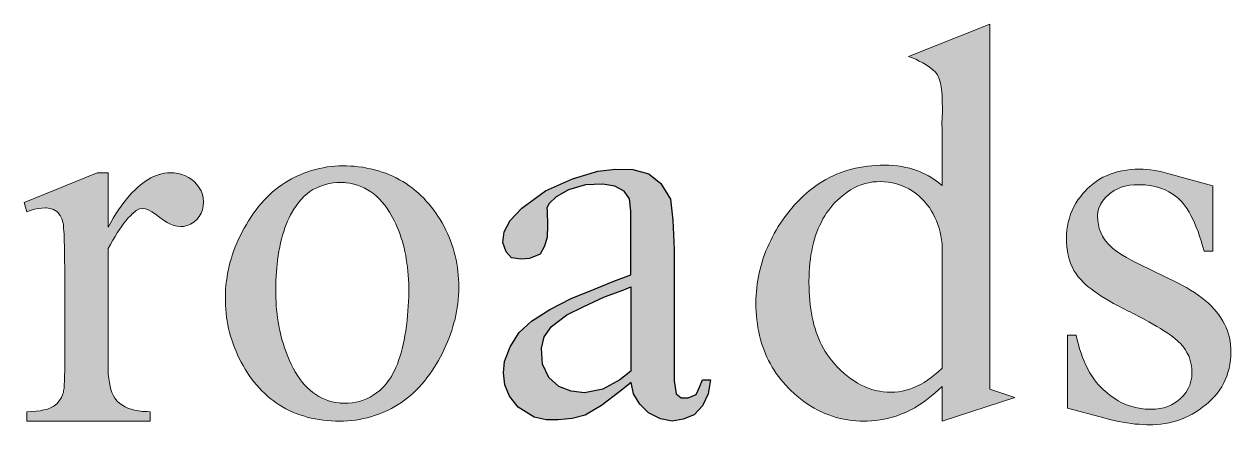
# Model space of a CAD drawing. Header units: millimetres. Extents: x 148 to 268, y 78 to 276.
# Drawn here: x 246.65 to 258.32, y 119.51 to 123.39 of the extents above; entities that cross this region are included whole.
import ezdxf

# ---------------------------------------------------------------- set-up
doc = ezdxf.new("R2010")
doc.units = ezdxf.units.MM
doc.layers.add('GREEN', color=96, linetype='Continuous')

msp = doc.modelspace()

# ---------------------------------------------------------------- hatches: boundary and pattern name
at = {"layer": 'GREEN'}
h = msp.add_hatch(color=256, dxfattribs=at)
h.paths.add_polyline_path([(252.518, 120.033), (252.413, 119.95), (252.25, 119.859), (252.073, 119.825), (251.944, 119.84), (251.823, 119.886), (251.725, 119.972), (251.665, 120.101), (251.657, 120.256), (251.68, 120.365), (251.751, 120.464), (251.899, 120.577), (252.058, 120.656), (252.266, 120.751), (252.451, 120.819), (252.518, 120.849)], flags=16)
h.paths.add_polyline_path([(252.518, 120.965), (252.519, 121.578), (252.508, 121.699), (252.455, 121.771), (252.364, 121.82), (252.25, 121.839), (252.08, 121.835), (251.918, 121.786), (251.797, 121.718), (251.729, 121.654), (251.706, 121.612), (251.71, 121.582), (251.714, 121.442), (251.71, 121.329), (251.684, 121.242), (251.642, 121.163), (251.54, 121.121), (251.457, 121.114), (251.366, 121.129), (251.313, 121.185), (251.283, 121.276), (251.294, 121.378), (251.351, 121.488), (251.464, 121.609), (251.695, 121.775), (251.956, 121.892), (252.201, 121.964), (252.371, 121.986), (252.538, 121.983), (252.693, 121.941), (252.81, 121.847), (252.904, 121.695), (252.927, 121.491), (252.94, 121.207), (252.94, 119.938), (252.957, 119.814), (253.006, 119.776), (253.075, 119.776), (253.15, 119.806), (253.184, 119.878), (253.214, 119.95), (253.29, 119.95), (253.267, 119.814), (253.214, 119.697), (253.131, 119.61), (253.025, 119.568), (252.92, 119.549), (252.806, 119.572), (252.689, 119.629), (252.606, 119.715), (252.545, 119.814), (252.523, 119.922), (252.413, 119.836), (252.235, 119.7), (252.077, 119.606), (251.952, 119.576), (251.816, 119.561), (251.702, 119.561), (251.586, 119.589), (251.43, 119.685), (251.347, 119.791), (251.302, 119.901), (251.287, 120.018), (251.298, 120.127), (251.351, 120.267), (251.438, 120.407), (251.559, 120.517), (251.736, 120.63), (251.944, 120.734), (252.175, 120.83), (252.356, 120.902)])
h.paths.add_polyline_path([(255.167, 121.813), (255.207, 121.794), (255.241, 121.775), (255.272, 121.753), (255.303, 121.729), (255.331, 121.703), (255.358, 121.675), (255.383, 121.645), (255.407, 121.613), (255.429, 121.578), (255.443, 121.552), (255.46, 121.519), (255.475, 121.484), (255.488, 121.449), (255.5, 121.414), (255.51, 121.377), (255.518, 121.34), (255.525, 121.301), (255.529, 121.262), (255.529, 120.061), (255.526, 120.058), (255.492, 120.027), (255.458, 119.998), (255.424, 119.971), (255.39, 119.946), (255.355, 119.924), (255.32, 119.904), (255.286, 119.887), (255.251, 119.871), (255.215, 119.859), (255.18, 119.848), (255.144, 119.84), (255.109, 119.834), (255.073, 119.831), (255.037, 119.83), (255.033, 119.83), (254.996, 119.831), (254.959, 119.834), (254.923, 119.84), (254.887, 119.847), (254.851, 119.857), (254.816, 119.869), (254.781, 119.883), (254.747, 119.899), (254.713, 119.917), (254.68, 119.938), (254.647, 119.96), (254.614, 119.985), (254.582, 120.011), (254.55, 120.04), (254.519, 120.071), (254.488, 120.105), (254.479, 120.115), (254.458, 120.141), (254.437, 120.167), (254.418, 120.194), (254.4, 120.222), (254.383, 120.251), (254.367, 120.281), (254.352, 120.312), (254.338, 120.344), (254.324, 120.377), (254.312, 120.41), (254.301, 120.445), (254.291, 120.481), (254.282, 120.517), (254.273, 120.555), (254.266, 120.594), (254.26, 120.633), (254.254, 120.674), (254.25, 120.715), (254.246, 120.758), (254.244, 120.801), (254.243, 120.846), (254.242, 120.891), (254.242, 120.902), (254.243, 120.947), (254.245, 120.991), (254.247, 121.034), (254.251, 121.077), (254.256, 121.118), (254.262, 121.158), (254.269, 121.197), (254.277, 121.235), (254.286, 121.272), (254.296, 121.308), (254.307, 121.343), (254.319, 121.377), (254.332, 121.41), (254.346, 121.443), (254.362, 121.474), (254.378, 121.504), (254.395, 121.533), (254.413, 121.562), (254.433, 121.589), (254.453, 121.615), (254.474, 121.64), (254.497, 121.665), (254.514, 121.682), (254.546, 121.712), (254.578, 121.738), (254.611, 121.762), (254.644, 121.784), (254.678, 121.803), (254.713, 121.82), (254.748, 121.834), (254.785, 121.845), (254.821, 121.854), (254.859, 121.861), (254.897, 121.864), (254.936, 121.866), (254.971, 121.864), (255.01, 121.86), (255.049, 121.853), (255.088, 121.843), (255.127, 121.83)], flags=16)
edge = h.paths.add_edge_path()
edge.add_arc((254.973, 122.365), 0.746, 48.4916, 71.9047, ccw=False)
edge.add_line((255.467, 122.923), (255.486, 122.895))
edge.add_line((255.486, 122.895), (255.503, 122.859))
edge.add_line((255.503, 122.859), (255.516, 122.815))
edge.add_line((255.516, 122.815), (255.519, 122.799))
edge.add_line((255.519, 122.799), (255.522, 122.78))
edge.add_line((255.522, 122.78), (255.524, 122.756))
edge.add_line((255.524, 122.756), (255.526, 122.729))
edge.add_line((255.526, 122.729), (255.529, 122.699))
edge.add_line((255.529, 122.699), (255.53, 122.665))
edge.add_line((255.53, 122.665), (255.532, 122.627))
edge.add_line((255.532, 122.627), (255.533, 122.586))
edge.add_line((255.533, 122.586), (255.534, 122.54))
edge.add_line((255.534, 122.54), (255.528, 122.426))
edge.add_line((255.528, 122.426), (255.529, 122.373))
edge.add_line((255.529, 122.373), (255.529, 122.317))
edge.add_line((255.529, 122.317), (255.529, 122.258))
edge.add_line((255.529, 122.258), (255.529, 121.827))
edge.add_line((255.529, 121.827), (255.525, 121.831))
edge.add_line((255.525, 121.831), (255.495, 121.856))
edge.add_line((255.495, 121.856), (255.464, 121.879))
edge.add_line((255.464, 121.879), (255.432, 121.901))
edge.add_line((255.432, 121.901), (255.399, 121.92))
edge.add_line((255.399, 121.92), (255.365, 121.938))
edge.add_line((255.365, 121.938), (255.33, 121.954))
edge.add_line((255.33, 121.954), (255.294, 121.969))
edge.add_line((255.294, 121.969), (255.257, 121.981))
edge.add_line((255.257, 121.981), (255.219, 121.993))
edge.add_line((255.219, 121.993), (255.18, 122.002))
edge.add_line((255.18, 122.002), (255.14, 122.01))
edge.add_line((255.14, 122.01), (255.099, 122.016))
edge.add_line((255.099, 122.016), (255.057, 122.02))
edge.add_line((255.057, 122.02), (255.014, 122.023))
edge.add_line((255.014, 122.023), (254.97, 122.023))
edge.add_line((254.97, 122.023), (254.931, 122.023))
edge.add_line((254.931, 122.023), (254.889, 122.021))
edge.add_line((254.889, 122.021), (254.849, 122.018))
edge.add_line((254.849, 122.018), (254.809, 122.014))
edge.add_line((254.809, 122.014), (254.769, 122.008))
edge.add_line((254.769, 122.008), (254.73, 122.002))
edge.add_line((254.73, 122.002), (254.692, 121.994))
edge.add_line((254.692, 121.994), (254.654, 121.985))
edge.add_line((254.654, 121.985), (254.617, 121.974))
edge.add_line((254.617, 121.974), (254.581, 121.963))
edge.add_line((254.581, 121.963), (254.545, 121.95))
edge.add_line((254.545, 121.95), (254.51, 121.936))
edge.add_line((254.51, 121.936), (254.475, 121.92))
edge.add_line((254.475, 121.92), (254.441, 121.904))
edge.add_line((254.441, 121.904), (254.407, 121.886))
edge.add_line((254.407, 121.886), (254.374, 121.867))
edge.add_line((254.374, 121.867), (254.342, 121.847))
edge.add_line((254.342, 121.847), (254.31, 121.825))
edge.add_line((254.31, 121.825), (254.279, 121.802))
edge.add_line((254.279, 121.802), (254.248, 121.778))
edge.add_line((254.248, 121.778), (254.218, 121.753))
edge.add_line((254.218, 121.753), (254.189, 121.727))
edge.add_line((254.189, 121.727), (254.16, 121.699))
edge.add_line((254.16, 121.699), (254.131, 121.67))
edge.add_line((254.131, 121.67), (254.104, 121.64))
edge.add_line((254.104, 121.64), (254.077, 121.608))
edge.add_line((254.077, 121.608), (254.062, 121.59))
edge.add_line((254.062, 121.59), (254.037, 121.559))
edge.add_line((254.037, 121.559), (254.013, 121.527))
edge.add_line((254.013, 121.527), (253.99, 121.495))
edge.add_line((253.99, 121.495), (253.968, 121.462))
edge.add_line((253.968, 121.462), (253.946, 121.43))
edge.add_line((253.946, 121.43), (253.926, 121.397))
edge.add_line((253.926, 121.397), (253.907, 121.364))
edge.add_line((253.907, 121.364), (253.889, 121.33))
edge.add_line((253.889, 121.33), (253.872, 121.297))
edge.add_line((253.872, 121.297), (253.856, 121.263))
edge.add_line((253.856, 121.263), (253.84, 121.229))
edge.add_line((253.84, 121.229), (253.826, 121.195))
edge.add_line((253.826, 121.195), (253.813, 121.16))
edge.add_line((253.813, 121.16), (253.801, 121.125))
edge.add_line((253.801, 121.125), (253.789, 121.09))
edge.add_line((253.789, 121.09), (253.779, 121.055))
edge.add_line((253.779, 121.055), (253.77, 121.02))
edge.add_line((253.77, 121.02), (253.761, 120.984))
edge.add_line((253.761, 120.984), (253.754, 120.948))
edge.add_line((253.754, 120.948), (253.748, 120.912))
edge.add_line((253.748, 120.912), (253.742, 120.876))
edge.add_line((253.742, 120.876), (253.738, 120.839))
edge.add_line((253.738, 120.839), (253.734, 120.802))
edge.add_line((253.734, 120.802), (253.732, 120.765))
edge.add_line((253.732, 120.765), (253.73, 120.727))
edge.add_line((253.73, 120.727), (253.73, 120.69))
edge.add_line((253.73, 120.69), (253.73, 120.649))
edge.add_line((253.73, 120.649), (253.732, 120.608))
edge.add_line((253.732, 120.608), (253.735, 120.568))
edge.add_line((253.735, 120.568), (253.738, 120.528))
edge.add_line((253.738, 120.528), (253.743, 120.49))
edge.add_line((253.743, 120.49), (253.749, 120.451))
edge.add_line((253.749, 120.451), (253.756, 120.414))
edge.add_line((253.756, 120.414), (253.764, 120.377))
edge.add_line((253.764, 120.377), (253.774, 120.34))
edge.add_line((253.774, 120.34), (253.784, 120.304))
edge.add_line((253.784, 120.304), (253.795, 120.269))
edge.add_line((253.795, 120.269), (253.808, 120.235))
edge.add_line((253.808, 120.235), (253.822, 120.201))
edge.add_line((253.822, 120.201), (253.836, 120.168))
edge.add_line((253.836, 120.168), (253.852, 120.135))
edge.add_line((253.852, 120.135), (253.869, 120.103))
edge.add_line((253.869, 120.103), (253.887, 120.072))
edge.add_line((253.887, 120.072), (253.906, 120.041))
edge.add_line((253.906, 120.041), (253.926, 120.011))
edge.add_line((253.926, 120.011), (253.947, 119.981))
edge.add_line((253.947, 119.981), (253.97, 119.953))
edge.add_line((253.97, 119.953), (253.993, 119.925))
edge.add_line((253.993, 119.925), (254.018, 119.897))
edge.add_line((254.018, 119.897), (254.043, 119.87))
edge.add_line((254.043, 119.87), (254.067, 119.847))
edge.add_line((254.067, 119.847), (254.098, 119.818))
edge.add_line((254.098, 119.818), (254.129, 119.79))
edge.add_line((254.129, 119.79), (254.161, 119.764))
edge.add_line((254.161, 119.764), (254.193, 119.74))
edge.add_line((254.193, 119.74), (254.226, 119.717))
edge.add_line((254.226, 119.717), (254.259, 119.695))
edge.add_line((254.259, 119.695), (254.293, 119.675))
edge.add_line((254.293, 119.675), (254.327, 119.656))
edge.add_line((254.327, 119.656), (254.362, 119.639))
edge.add_line((254.362, 119.639), (254.397, 119.624))
edge.add_line((254.397, 119.624), (254.433, 119.61))
edge.add_line((254.433, 119.61), (254.469, 119.597))
edge.add_line((254.469, 119.597), (254.506, 119.586))
edge.add_line((254.506, 119.586), (254.543, 119.576))
edge.add_line((254.543, 119.576), (254.581, 119.568))
edge.add_line((254.581, 119.568), (254.619, 119.561))
edge.add_line((254.619, 119.561), (254.657, 119.556))
edge.add_line((254.657, 119.556), (254.697, 119.552))
edge.add_line((254.697, 119.552), (254.736, 119.55))
edge.add_line((254.736, 119.55), (254.777, 119.55))
edge.add_line((254.777, 119.55), (254.805, 119.55))
edge.add_line((254.805, 119.55), (254.847, 119.552))
edge.add_line((254.847, 119.552), (254.888, 119.556))
edge.add_line((254.888, 119.556), (254.93, 119.561))
edge.add_line((254.93, 119.561), (254.97, 119.568))
edge.add_line((254.97, 119.568), (255.01, 119.577))
edge.add_line((255.01, 119.577), (255.049, 119.587))
edge.add_line((255.049, 119.587), (255.087, 119.599))
edge.add_line((255.087, 119.599), (255.125, 119.613))
edge.add_line((255.125, 119.613), (255.163, 119.629))
edge.add_line((255.163, 119.629), (255.169, 119.631))
edge.add_line((255.169, 119.631), (255.201, 119.646))
edge.add_line((255.201, 119.646), (255.233, 119.662))
edge.add_line((255.233, 119.662), (255.265, 119.68))
edge.add_line((255.265, 119.68), (255.298, 119.7))
edge.add_line((255.298, 119.7), (255.331, 119.721))
edge.add_line((255.331, 119.721), (255.363, 119.744))
edge.add_line((255.363, 119.744), (255.396, 119.769))
edge.add_line((255.396, 119.769), (255.429, 119.795))
edge.add_line((255.429, 119.795), (255.462, 119.823))
edge.add_line((255.462, 119.823), (255.496, 119.852))
edge.add_line((255.496, 119.852), (255.529, 119.883))
edge.add_line((255.529, 119.883), (255.529, 119.55))
edge.add_line((255.529, 119.55), (256.235, 119.778))
edge.add_line((256.235, 119.778), (255.991, 119.86))
edge.add_line((255.991, 119.86), (255.991, 123.386))
edge.add_line((255.991, 123.386), (255.204, 123.074))
h.paths.add_polyline_path([(257.55, 119.664), (257.534, 119.664), (257.494, 119.666), (257.455, 119.671), (257.417, 119.678), (257.379, 119.687), (257.342, 119.698), (257.305, 119.712), (257.269, 119.728), (257.234, 119.747), (257.199, 119.768), (257.165, 119.791), (257.132, 119.817), (257.099, 119.845), (257.094, 119.849), (257.069, 119.874), (257.044, 119.901), (257.02, 119.928), (256.998, 119.958), (256.977, 119.989), (256.957, 120.021), (256.938, 120.055), (256.92, 120.091), (256.904, 120.128), (256.888, 120.166), (256.874, 120.206), (256.86, 120.248), (256.848, 120.291), (256.837, 120.336), (256.827, 120.382), (256.743, 120.382), (256.743, 119.675), (257.106, 119.577), (257.15, 119.566), (257.193, 119.556), (257.236, 119.547), (257.277, 119.539), (257.318, 119.533), (257.358, 119.527), (257.397, 119.522), (257.435, 119.519), (257.472, 119.516), (257.509, 119.515), (257.544, 119.514), (257.567, 119.514), (257.607, 119.516), (257.647, 119.52), (257.687, 119.526), (257.725, 119.533), (257.763, 119.543), (257.801, 119.554), (257.838, 119.567), (257.875, 119.582), (257.911, 119.598), (257.947, 119.617), (257.982, 119.637), (258.016, 119.66), (258.05, 119.684), (258.084, 119.71), (258.107, 119.73), (258.137, 119.758), (258.165, 119.787), (258.19, 119.817), (258.213, 119.848), (258.234, 119.88), (258.253, 119.913), (258.269, 119.948), (258.283, 119.983), (258.295, 120.02), (258.305, 120.058), (258.313, 120.097), (258.318, 120.138), (258.322, 120.179), (258.323, 120.222), (258.322, 120.253), (258.319, 120.288), (258.315, 120.323), (258.308, 120.357), (258.299, 120.39), (258.289, 120.423), (258.276, 120.455), (258.261, 120.486), (258.245, 120.517), (258.226, 120.548), (258.206, 120.577), (258.184, 120.606), (258.159, 120.635), (258.133, 120.663), (258.105, 120.69), (258.074, 120.717), (258.042, 120.743), (258.007, 120.768), (257.971, 120.793), (257.933, 120.817), (257.893, 120.84), (257.85, 120.864), (257.806, 120.886), (257.435, 121.066), (257.403, 121.082), (257.357, 121.106), (257.314, 121.13), (257.275, 121.153), (257.24, 121.177), (257.208, 121.199), (257.179, 121.222), (257.154, 121.244), (257.132, 121.266), (257.114, 121.288), (257.102, 121.305), (257.081, 121.338), (257.064, 121.373), (257.05, 121.41), (257.041, 121.449), (257.035, 121.49), (257.033, 121.532), (257.033, 121.537), (257.037, 121.573), (257.046, 121.609), (257.061, 121.644), (257.082, 121.677), (257.11, 121.71), (257.142, 121.741), (257.163, 121.757), (257.194, 121.778), (257.228, 121.795), (257.263, 121.81), (257.302, 121.821), (257.342, 121.829), (257.385, 121.834), (257.43, 121.835), (257.45, 121.835), (257.493, 121.833), (257.535, 121.828), (257.575, 121.821), (257.614, 121.811), (257.652, 121.799), (257.688, 121.784), (257.722, 121.766), (257.755, 121.747), (257.787, 121.725), (257.817, 121.7), (257.82, 121.697), (257.841, 121.677), (257.861, 121.654), (257.881, 121.628), (257.9, 121.601), (257.919, 121.57), (257.937, 121.538), (257.955, 121.503), (257.972, 121.465), (257.988, 121.426), (258.005, 121.384), (258.02, 121.339), (258.035, 121.292), (258.049, 121.243), (258.063, 121.191), (258.147, 121.191), (258.147, 121.823), (257.713, 121.944), (257.669, 121.955), (257.627, 121.964), (257.586, 121.972), (257.547, 121.978), (257.51, 121.982), (257.474, 121.984), (257.44, 121.985), (257.397, 121.984), (257.354, 121.981), (257.312, 121.976), (257.271, 121.97), (257.232, 121.961), (257.194, 121.95), (257.157, 121.937), (257.121, 121.922), (257.086, 121.906), (257.053, 121.887), (257.021, 121.866), (256.99, 121.843), (256.96, 121.819), (256.931, 121.792), (256.919, 121.78), (256.892, 121.75), (256.867, 121.719), (256.843, 121.688), (256.822, 121.655), (256.804, 121.621), (256.787, 121.586), (256.773, 121.549), (256.761, 121.512), (256.75, 121.474), (256.743, 121.435), (256.737, 121.394), (256.734, 121.353), (256.733, 121.311), (256.733, 121.278), (256.737, 121.235), (256.742, 121.193), (256.75, 121.153), (256.76, 121.114), (256.772, 121.077), (256.788, 121.041), (256.805, 121.007), (256.825, 120.975), (256.847, 120.944), (256.855, 120.934), (256.874, 120.914), (256.894, 120.892), (256.917, 120.871), (256.943, 120.849), (256.971, 120.827), (257.001, 120.805), (257.034, 120.782), (257.069, 120.759), (257.106, 120.736), (257.146, 120.712), (257.189, 120.688), (257.234, 120.664), (257.281, 120.639), (257.331, 120.614), (257.341, 120.608), (257.392, 120.583), (257.439, 120.558), (257.485, 120.534), (257.528, 120.511), (257.568, 120.488), (257.607, 120.466), (257.642, 120.444), (257.675, 120.423), (257.706, 120.403), (257.735, 120.383), (257.761, 120.364), (257.784, 120.346), (257.805, 120.328), (257.824, 120.311), (257.831, 120.304), (257.858, 120.274), (257.881, 120.242), (257.901, 120.208), (257.918, 120.173), (257.93, 120.136), (257.939, 120.098), (257.944, 120.057), (257.946, 120.015), (257.944, 119.976), (257.937, 119.937), (257.926, 119.899), (257.911, 119.864), (257.891, 119.831), (257.866, 119.799), (257.837, 119.769), (257.813, 119.748), (257.781, 119.726), (257.748, 119.707), (257.712, 119.691), (257.675, 119.68), (257.635, 119.671), (257.593, 119.666)])
h.paths.add_polyline_path([(249.269, 121.908), (249.237, 121.892), (249.205, 121.873), (249.174, 121.854), (249.143, 121.834), (249.113, 121.812), (249.084, 121.789), (249.055, 121.765), (249.027, 121.739), (248.999, 121.712), (248.972, 121.684), (248.946, 121.655), (248.92, 121.624), (248.896, 121.592), (248.871, 121.559), (248.847, 121.524), (248.825, 121.489), (248.822, 121.485), (248.801, 121.45), (248.78, 121.414), (248.761, 121.379), (248.743, 121.343), (248.725, 121.307), (248.709, 121.271), (248.694, 121.235), (248.681, 121.199), (248.668, 121.163), (248.656, 121.126), (248.645, 121.09), (248.636, 121.053), (248.627, 121.016), (248.62, 120.979), (248.614, 120.942), (248.608, 120.905), (248.604, 120.868), (248.604, 120.865), (248.601, 120.825), (248.599, 120.786), (248.598, 120.747), (248.598, 120.708), (248.599, 120.67), (248.602, 120.631), (248.605, 120.593), (248.61, 120.555), (248.616, 120.518), (248.622, 120.481), (248.63, 120.444), (248.639, 120.407), (248.649, 120.37), (248.661, 120.334), (248.673, 120.298), (248.686, 120.262), (248.701, 120.226), (248.716, 120.191), (248.733, 120.156), (248.751, 120.121), (248.77, 120.087), (248.79, 120.052), (248.807, 120.026), (248.829, 119.992), (248.851, 119.96), (248.875, 119.93), (248.899, 119.9), (248.924, 119.872), (248.95, 119.844), (248.976, 119.819), (249.003, 119.794), (249.031, 119.77), (249.06, 119.748), (249.089, 119.727), (249.12, 119.706), (249.151, 119.688), (249.183, 119.67), (249.215, 119.654), (249.249, 119.638), (249.283, 119.624), (249.318, 119.612), (249.353, 119.6), (249.39, 119.589), (249.427, 119.58), (249.465, 119.572), (249.504, 119.565), (249.543, 119.56), (249.584, 119.555), (249.622, 119.552), (249.662, 119.55), (249.701, 119.55), (249.74, 119.55), (249.779, 119.552), (249.818, 119.556), (249.856, 119.56), (249.894, 119.566), (249.931, 119.574), (249.968, 119.582), (250.005, 119.592), (250.041, 119.604), (250.078, 119.616), (250.113, 119.63), (250.149, 119.645), (250.184, 119.662), (250.206, 119.673), (250.238, 119.691), (250.27, 119.71), (250.301, 119.73), (250.331, 119.752), (250.361, 119.774), (250.39, 119.798), (250.418, 119.823), (250.445, 119.85), (250.472, 119.877), (250.498, 119.906), (250.523, 119.936), (250.548, 119.967), (250.572, 120), (250.595, 120.033), (250.618, 120.068), (250.64, 120.104), (250.658, 120.136), (250.678, 120.172), (250.697, 120.208), (250.715, 120.244), (250.731, 120.281), (250.747, 120.317), (250.761, 120.354), (250.775, 120.39), (250.788, 120.427), (250.799, 120.463), (250.809, 120.5), (250.819, 120.536), (250.827, 120.573), (250.834, 120.61), (250.84, 120.647), (250.845, 120.684), (250.85, 120.721), (250.85, 120.725), (250.853, 120.765), (250.855, 120.805), (250.856, 120.844), (250.855, 120.883), (250.854, 120.922), (250.851, 120.96), (250.848, 120.998), (250.843, 121.036), (250.837, 121.073), (250.829, 121.11), (250.821, 121.147), (250.812, 121.184), (250.801, 121.22), (250.789, 121.256), (250.776, 121.291), (250.762, 121.327), (250.747, 121.362), (250.73, 121.396), (250.713, 121.431), (250.694, 121.465), (250.674, 121.498), (250.653, 121.532), (250.637, 121.556), (250.614, 121.588), (250.591, 121.619), (250.567, 121.649), (250.541, 121.677), (250.516, 121.705), (250.489, 121.731), (250.462, 121.756), (250.434, 121.78), (250.405, 121.803), (250.376, 121.825), (250.346, 121.845), (250.315, 121.865), (250.283, 121.883), (250.251, 121.9), (250.218, 121.916), (250.184, 121.931), (250.149, 121.945), (250.114, 121.957), (250.078, 121.969), (250.041, 121.979), (250.003, 121.988), (249.965, 121.996), (249.926, 122.003), (249.886, 122.008), (249.845, 122.013), (249.812, 122.015), (249.773, 122.017), (249.735, 122.018), (249.696, 122.017), (249.658, 122.014), (249.62, 122.011), (249.582, 122.006), (249.544, 121.999), (249.507, 121.991), (249.469, 121.982), (249.432, 121.971), (249.395, 121.959), (249.358, 121.946), (249.321, 121.931), (249.284, 121.915)])
h.paths.add_polyline_path([(249.709, 119.725), (249.7, 119.726), (249.664, 119.731), (249.63, 119.738), (249.597, 119.747), (249.565, 119.759), (249.533, 119.772), (249.503, 119.788), (249.473, 119.806), (249.445, 119.826), (249.418, 119.848), (249.391, 119.872), (249.366, 119.899), (249.341, 119.927), (249.318, 119.958), (249.295, 119.99), (249.274, 120.025), (249.253, 120.062), (249.234, 120.101), (249.215, 120.143), (249.208, 120.158), (249.195, 120.192), (249.182, 120.225), (249.17, 120.259), (249.159, 120.294), (249.149, 120.329), (249.139, 120.365), (249.13, 120.401), (249.122, 120.437), (249.115, 120.474), (249.108, 120.511), (249.103, 120.549), (249.098, 120.587), (249.094, 120.626), (249.091, 120.665), (249.088, 120.704), (249.086, 120.744), (249.085, 120.785), (249.085, 120.825), (249.086, 120.867), (249.087, 120.908), (249.089, 120.95), (249.092, 120.993), (249.096, 121.036), (249.098, 121.06), (249.103, 121.105), (249.109, 121.149), (249.116, 121.191), (249.124, 121.232), (249.132, 121.272), (249.141, 121.31), (249.151, 121.348), (249.162, 121.383), (249.174, 121.418), (249.186, 121.451), (249.2, 121.483), (249.214, 121.513), (249.228, 121.542), (249.239, 121.561), (249.261, 121.599), (249.285, 121.634), (249.309, 121.666), (249.334, 121.696), (249.361, 121.723), (249.388, 121.747), (249.416, 121.768), (249.445, 121.787), (249.475, 121.802), (249.488, 121.808), (249.527, 121.824), (249.565, 121.836), (249.603, 121.846), (249.64, 121.853), (249.677, 121.857), (249.715, 121.857), (249.751, 121.856), (249.765, 121.854), (249.803, 121.848), (249.839, 121.84), (249.875, 121.83), (249.909, 121.818), (249.942, 121.803), (249.974, 121.786), (250.005, 121.767), (250.034, 121.745), (250.062, 121.721), (250.09, 121.696), (250.116, 121.667), (250.14, 121.636), (250.164, 121.604), (250.186, 121.568), (250.199, 121.548), (250.215, 121.518), (250.231, 121.488), (250.246, 121.458), (250.26, 121.426), (250.273, 121.394), (250.285, 121.362), (250.296, 121.329), (250.307, 121.295), (250.317, 121.26), (250.326, 121.225), (250.334, 121.189), (250.342, 121.152), (250.348, 121.115), (250.354, 121.077), (250.359, 121.039), (250.363, 120.999), (250.366, 120.96), (250.369, 120.919), (250.371, 120.878), (250.372, 120.836), (250.372, 120.793), (250.371, 120.75), (250.369, 120.706), (250.367, 120.661), (250.364, 120.616), (250.36, 120.57), (250.355, 120.522), (250.349, 120.472), (250.342, 120.424), (250.334, 120.378), (250.326, 120.333), (250.317, 120.291), (250.307, 120.249), (250.297, 120.21), (250.286, 120.172), (250.274, 120.136), (250.262, 120.102), (250.248, 120.069), (250.234, 120.038), (250.219, 120.009), (250.204, 119.982), (250.187, 119.956), (250.17, 119.932), (250.153, 119.909), (250.134, 119.889), (250.12, 119.875), (250.091, 119.847), (250.061, 119.823), (250.029, 119.801), (249.997, 119.781), (249.964, 119.765), (249.93, 119.751), (249.896, 119.74), (249.86, 119.732), (249.824, 119.726), (249.786, 119.723), (249.748, 119.722)], flags=16)
h.paths.add_polyline_path([(246.652, 121.664), (246.677, 121.573), (246.712, 121.585), (246.751, 121.597), (246.787, 121.604), (246.822, 121.609), (246.856, 121.611), (246.865, 121.611), (246.903, 121.606), (246.937, 121.594), (246.967, 121.575), (246.979, 121.565), (247, 121.538), (247.016, 121.504), (247.028, 121.463), (247.031, 121.451), (247.033, 121.434), (247.034, 121.412), (247.036, 121.387), (247.038, 121.357), (247.039, 121.323), (247.04, 121.286), (247.041, 121.244), (247.042, 121.199), (247.043, 121.149), (247.043, 121.096), (247.044, 121.039), (247.044, 120.977), (247.044, 120.074), (247.044, 120.041), (247.043, 119.986), (247.042, 119.94), (247.04, 119.9), (247.038, 119.868), (247.034, 119.844), (247.031, 119.827), (247.027, 119.813), (247.012, 119.777), (246.992, 119.745), (246.969, 119.718), (246.942, 119.697), (246.934, 119.692), (246.907, 119.679), (246.878, 119.667), (246.844, 119.658), (246.808, 119.651), (246.768, 119.645), (246.724, 119.642), (246.677, 119.641), (246.677, 119.55), (247.871, 119.55), (247.871, 119.641), (247.841, 119.642), (247.798, 119.644), (247.757, 119.648), (247.72, 119.655), (247.686, 119.664), (247.656, 119.674), (247.629, 119.687), (247.612, 119.697), (247.579, 119.72), (247.552, 119.744), (247.529, 119.772), (247.512, 119.801), (247.501, 119.827), (247.491, 119.856), (247.483, 119.888), (247.476, 119.923), (247.47, 119.962), (247.466, 120.003), (247.464, 120.047), (247.464, 120.094), (247.464, 121.212), (247.466, 121.217), (247.488, 121.258), (247.51, 121.298), (247.531, 121.335), (247.553, 121.37), (247.574, 121.403), (247.596, 121.434), (247.617, 121.463), (247.638, 121.489), (247.659, 121.513), (247.679, 121.535), (247.7, 121.555), (247.703, 121.558), (247.737, 121.585), (247.769, 121.6), (247.799, 121.606), (247.801, 121.606), (247.825, 121.602), (247.853, 121.591), (247.886, 121.574), (247.923, 121.55), (247.965, 121.519), (248, 121.493), (248.035, 121.47), (248.068, 121.453), (248.101, 121.44), (248.133, 121.433), (248.163, 121.43), (248.193, 121.432), (248.228, 121.44), (248.261, 121.454), (248.292, 121.473), (248.321, 121.499), (248.321, 121.499), (248.345, 121.528), (248.363, 121.559), (248.376, 121.593), (248.384, 121.629), (248.387, 121.667), (248.387, 121.671), (248.384, 121.707), (248.376, 121.741), (248.363, 121.774), (248.345, 121.806), (248.323, 121.836), (248.295, 121.866), (248.273, 121.884), (248.243, 121.904), (248.211, 121.921), (248.178, 121.933), (248.142, 121.942), (248.104, 121.948), (248.064, 121.949), (248.037, 121.949), (248.011, 121.945), (247.984, 121.941), (247.957, 121.934), (247.931, 121.925), (247.904, 121.914), (247.878, 121.901), (247.852, 121.886), (247.825, 121.869), (247.799, 121.851), (247.773, 121.83), (247.747, 121.807), (247.721, 121.782), (247.695, 121.755), (247.669, 121.726), (247.643, 121.696), (247.617, 121.663), (247.591, 121.628), (247.566, 121.592), (247.54, 121.553), (247.514, 121.512), (247.489, 121.47), (247.464, 121.425), (247.464, 121.949), (247.357, 121.949)])

# ---------------------------------------------------------------- linework, layer by layer
at = {"layer": 'GREEN', "lineweight": 0}
msp.add_lwpolyline([(255.204, 123.074, -0.102516), (255.467, 122.923), (255.486, 122.895), (255.503, 122.859), (255.516, 122.815), (255.519, 122.799), (255.522, 122.78), (255.524, 122.756), (255.526, 122.729), (255.529, 122.699), (255.53, 122.665), (255.532, 122.627), (255.533, 122.586), (255.534, 122.54), (255.528, 122.426), (255.529, 122.373), (255.529, 122.317), (255.529, 122.258), (255.529, 121.827), (255.525, 121.831), (255.495, 121.856), (255.464, 121.879), (255.432, 121.901), (255.399, 121.92), (255.365, 121.938), (255.33, 121.954), (255.294, 121.969), (255.257, 121.981), (255.219, 121.993), (255.18, 122.002), (255.14, 122.01), (255.099, 122.016), (255.057, 122.02), (255.014, 122.023), (254.97, 122.023), (254.931, 122.023), (254.889, 122.021), (254.849, 122.018), (254.809, 122.014), (254.769, 122.008), (254.73, 122.002), (254.692, 121.994), (254.654, 121.985), (254.617, 121.974), (254.581, 121.963), (254.545, 121.95), (254.51, 121.936), (254.475, 121.92), (254.441, 121.904), (254.407, 121.886), (254.374, 121.867), (254.342, 121.847), (254.31, 121.825), (254.279, 121.802), (254.248, 121.778), (254.218, 121.753), (254.189, 121.727), (254.16, 121.699), (254.131, 121.67), (254.104, 121.64), (254.077, 121.608), (254.062, 121.59), (254.037, 121.559), (254.013, 121.527), (253.99, 121.495), (253.968, 121.462), (253.946, 121.43), (253.926, 121.397), (253.907, 121.364), (253.889, 121.33), (253.872, 121.297), (253.856, 121.263), (253.84, 121.229), (253.826, 121.195), (253.813, 121.16), (253.801, 121.125), (253.789, 121.09), (253.779, 121.055), (253.77, 121.02), (253.761, 120.984), (253.754, 120.948), (253.748, 120.912), (253.742, 120.876), (253.738, 120.839), (253.734, 120.802), (253.732, 120.765), (253.73, 120.727), (253.73, 120.69), (253.73, 120.649), (253.732, 120.608), (253.735, 120.568), (253.738, 120.528), (253.743, 120.49), (253.749, 120.451), (253.756, 120.414), (253.764, 120.377), (253.774, 120.34), (253.784, 120.304), (253.795, 120.269), (253.808, 120.235), (253.822, 120.201), (253.836, 120.168), (253.852, 120.135), (253.869, 120.103), (253.887, 120.072), (253.906, 120.041), (253.926, 120.011), (253.947, 119.981), (253.97, 119.953), (253.993, 119.925), (254.018, 119.897), (254.043, 119.87), (254.067, 119.847), (254.098, 119.818), (254.129, 119.79), (254.161, 119.764), (254.193, 119.74), (254.226, 119.717), (254.259, 119.695), (254.293, 119.675), (254.327, 119.656), (254.362, 119.639), (254.397, 119.624), (254.433, 119.61), (254.469, 119.597), (254.506, 119.586), (254.543, 119.576), (254.581, 119.568), (254.619, 119.561), (254.657, 119.556), (254.697, 119.552), (254.736, 119.55), (254.777, 119.55), (254.805, 119.55), (254.847, 119.552), (254.888, 119.556), (254.93, 119.561), (254.97, 119.568), (255.01, 119.577), (255.049, 119.587), (255.087, 119.599), (255.125, 119.613), (255.163, 119.629), (255.169, 119.631), (255.201, 119.646), (255.233, 119.662), (255.265, 119.68), (255.298, 119.7), (255.331, 119.721), (255.363, 119.744), (255.396, 119.769), (255.429, 119.795), (255.462, 119.823), (255.496, 119.852), (255.529, 119.883), (255.529, 119.55), (256.235, 119.778), (255.991, 119.86), (255.991, 123.386)], format="xyb", close=True, dxfattribs=at)
for points in [[(249.269, 121.908), (249.237, 121.892), (249.205, 121.873), (249.174, 121.854), (249.143, 121.834), (249.113, 121.812), (249.084, 121.789), (249.055, 121.765), (249.027, 121.739), (248.999, 121.712), (248.972, 121.684), (248.946, 121.655), (248.92, 121.624), (248.896, 121.592), (248.871, 121.559), (248.847, 121.524), (248.825, 121.489), (248.822, 121.485), (248.801, 121.45), (248.78, 121.414), (248.761, 121.379), (248.743, 121.343), (248.725, 121.307), (248.709, 121.271), (248.694, 121.235), (248.681, 121.199), (248.668, 121.163), (248.656, 121.126), (248.645, 121.09), (248.636, 121.053), (248.627, 121.016), (248.62, 120.979), (248.614, 120.942), (248.608, 120.905), (248.604, 120.868), (248.604, 120.865), (248.601, 120.825), (248.599, 120.786), (248.598, 120.747), (248.598, 120.708), (248.599, 120.67), (248.602, 120.631), (248.605, 120.593), (248.61, 120.555), (248.616, 120.518), (248.622, 120.481), (248.63, 120.444), (248.639, 120.407), (248.649, 120.37), (248.661, 120.334), (248.673, 120.298), (248.686, 120.262), (248.701, 120.226), (248.716, 120.191), (248.733, 120.156), (248.751, 120.121), (248.77, 120.087), (248.79, 120.052), (248.807, 120.026), (248.829, 119.992), (248.851, 119.96), (248.875, 119.93), (248.899, 119.9), (248.924, 119.872), (248.95, 119.844), (248.976, 119.819), (249.003, 119.794), (249.031, 119.77), (249.06, 119.748), (249.089, 119.727), (249.12, 119.706), (249.151, 119.688), (249.183, 119.67), (249.215, 119.654), (249.249, 119.638), (249.283, 119.624), (249.318, 119.612), (249.353, 119.6), (249.39, 119.589), (249.427, 119.58), (249.465, 119.572), (249.504, 119.565), (249.543, 119.56), (249.584, 119.555), (249.622, 119.552), (249.662, 119.55), (249.701, 119.55), (249.74, 119.55), (249.779, 119.552), (249.818, 119.556), (249.856, 119.56), (249.894, 119.566), (249.931, 119.574), (249.968, 119.582), (250.005, 119.592), (250.041, 119.604), (250.078, 119.616), (250.113, 119.63), (250.149, 119.645), (250.184, 119.662), (250.206, 119.673), (250.238, 119.691), (250.27, 119.71), (250.301, 119.73), (250.331, 119.752), (250.361, 119.774), (250.39, 119.798), (250.418, 119.823), (250.445, 119.85), (250.472, 119.877), (250.498, 119.906), (250.523, 119.936), (250.548, 119.967), (250.572, 120), (250.595, 120.033), (250.618, 120.068), (250.64, 120.104), (250.658, 120.136), (250.678, 120.172), (250.697, 120.208), (250.715, 120.244), (250.731, 120.281), (250.747, 120.317), (250.761, 120.354), (250.775, 120.39), (250.788, 120.427), (250.799, 120.463), (250.809, 120.5), (250.819, 120.536), (250.827, 120.573), (250.834, 120.61), (250.84, 120.647), (250.845, 120.684), (250.85, 120.721), (250.85, 120.725), (250.853, 120.765), (250.855, 120.805), (250.856, 120.844), (250.855, 120.883), (250.854, 120.922), (250.851, 120.96), (250.848, 120.998), (250.843, 121.036), (250.837, 121.073), (250.829, 121.11), (250.821, 121.147), (250.812, 121.184), (250.801, 121.22), (250.789, 121.256), (250.776, 121.291), (250.762, 121.327), (250.747, 121.362), (250.73, 121.396), (250.713, 121.431), (250.694, 121.465), (250.674, 121.498), (250.653, 121.532), (250.637, 121.556), (250.614, 121.588), (250.591, 121.619), (250.567, 121.649), (250.541, 121.677), (250.516, 121.705), (250.489, 121.731), (250.462, 121.756), (250.434, 121.78), (250.405, 121.803), (250.376, 121.825), (250.346, 121.845), (250.315, 121.865), (250.283, 121.883), (250.251, 121.9), (250.218, 121.916), (250.184, 121.931), (250.149, 121.945), (250.114, 121.957), (250.078, 121.969), (250.041, 121.979), (250.003, 121.988), (249.965, 121.996), (249.926, 122.003), (249.886, 122.008), (249.845, 122.013), (249.812, 122.015), (249.773, 122.017), (249.735, 122.018), (249.696, 122.017), (249.658, 122.014), (249.62, 122.011), (249.582, 122.006), (249.544, 121.999), (249.507, 121.991), (249.469, 121.982), (249.432, 121.971), (249.395, 121.959), (249.358, 121.946), (249.321, 121.931), (249.284, 121.915)], [(257.55, 119.664), (257.534, 119.664), (257.494, 119.666), (257.455, 119.671), (257.417, 119.678), (257.379, 119.687), (257.342, 119.698), (257.305, 119.712), (257.269, 119.728), (257.234, 119.747), (257.199, 119.768), (257.165, 119.791), (257.132, 119.817), (257.099, 119.845), (257.094, 119.849), (257.069, 119.874), (257.044, 119.901), (257.02, 119.928), (256.998, 119.958), (256.977, 119.989), (256.957, 120.021), (256.938, 120.055), (256.92, 120.091), (256.904, 120.128), (256.888, 120.166), (256.874, 120.206), (256.86, 120.248), (256.848, 120.291), (256.837, 120.336), (256.827, 120.382), (256.743, 120.382), (256.743, 119.675), (257.106, 119.577), (257.15, 119.566), (257.193, 119.556), (257.236, 119.547), (257.277, 119.539), (257.318, 119.533), (257.358, 119.527), (257.397, 119.522), (257.435, 119.519), (257.472, 119.516), (257.509, 119.515), (257.544, 119.514), (257.567, 119.514), (257.607, 119.516), (257.647, 119.52), (257.687, 119.526), (257.725, 119.533), (257.763, 119.543), (257.801, 119.554), (257.838, 119.567), (257.875, 119.582), (257.911, 119.598), (257.947, 119.617), (257.982, 119.637), (258.016, 119.66), (258.05, 119.684), (258.084, 119.71), (258.107, 119.73), (258.137, 119.758), (258.165, 119.787), (258.19, 119.817), (258.213, 119.848), (258.234, 119.88), (258.253, 119.913), (258.269, 119.948), (258.283, 119.983), (258.295, 120.02), (258.305, 120.058), (258.313, 120.097), (258.318, 120.138), (258.322, 120.179), (258.323, 120.222), (258.322, 120.253), (258.319, 120.288), (258.315, 120.323), (258.308, 120.357), (258.299, 120.39), (258.289, 120.423), (258.276, 120.455), (258.261, 120.486), (258.245, 120.517), (258.226, 120.548), (258.206, 120.577), (258.184, 120.606), (258.159, 120.635), (258.133, 120.663), (258.105, 120.69), (258.074, 120.717), (258.042, 120.743), (258.007, 120.768), (257.971, 120.793), (257.933, 120.817), (257.893, 120.84), (257.85, 120.864), (257.806, 120.886), (257.435, 121.066), (257.403, 121.082), (257.357, 121.106), (257.314, 121.13), (257.275, 121.153), (257.24, 121.177), (257.208, 121.199), (257.179, 121.222), (257.154, 121.244), (257.132, 121.266), (257.114, 121.288), (257.102, 121.305), (257.081, 121.338), (257.064, 121.373), (257.05, 121.41), (257.041, 121.449), (257.035, 121.49), (257.033, 121.532), (257.033, 121.537), (257.037, 121.573), (257.046, 121.609), (257.061, 121.644), (257.082, 121.677), (257.11, 121.71), (257.142, 121.741), (257.163, 121.757), (257.194, 121.778), (257.228, 121.795), (257.263, 121.81), (257.302, 121.821), (257.342, 121.829), (257.385, 121.834), (257.43, 121.835), (257.45, 121.835), (257.493, 121.833), (257.535, 121.828), (257.575, 121.821), (257.614, 121.811), (257.652, 121.799), (257.688, 121.784), (257.722, 121.766), (257.755, 121.747), (257.787, 121.725), (257.817, 121.7), (257.82, 121.697), (257.841, 121.677), (257.861, 121.654), (257.881, 121.628), (257.9, 121.601), (257.919, 121.57), (257.937, 121.538), (257.955, 121.503), (257.972, 121.465), (257.988, 121.426), (258.005, 121.384), (258.02, 121.339), (258.035, 121.292), (258.049, 121.243), (258.063, 121.191), (258.147, 121.191), (258.147, 121.823), (257.713, 121.944), (257.669, 121.955), (257.627, 121.964), (257.586, 121.972), (257.547, 121.978), (257.51, 121.982), (257.474, 121.984), (257.44, 121.985), (257.397, 121.984), (257.354, 121.981), (257.312, 121.976), (257.271, 121.97), (257.232, 121.961), (257.194, 121.95), (257.157, 121.937), (257.121, 121.922), (257.086, 121.906), (257.053, 121.887), (257.021, 121.866), (256.99, 121.843), (256.96, 121.819), (256.931, 121.792), (256.919, 121.78), (256.892, 121.75), (256.867, 121.719), (256.843, 121.688), (256.822, 121.655), (256.804, 121.621), (256.787, 121.586), (256.773, 121.549), (256.761, 121.512), (256.75, 121.474), (256.743, 121.435), (256.737, 121.394), (256.734, 121.353), (256.733, 121.311), (256.733, 121.278), (256.737, 121.235), (256.742, 121.193), (256.75, 121.153), (256.76, 121.114), (256.772, 121.077), (256.788, 121.041), (256.805, 121.007), (256.825, 120.975), (256.847, 120.944), (256.855, 120.934), (256.874, 120.914), (256.894, 120.892), (256.917, 120.871), (256.943, 120.849), (256.971, 120.827), (257.001, 120.805), (257.034, 120.782), (257.069, 120.759), (257.106, 120.736), (257.146, 120.712), (257.189, 120.688), (257.234, 120.664), (257.281, 120.639), (257.331, 120.614), (257.341, 120.608), (257.392, 120.583), (257.439, 120.558), (257.485, 120.534), (257.528, 120.511), (257.568, 120.488), (257.607, 120.466), (257.642, 120.444), (257.675, 120.423), (257.706, 120.403), (257.735, 120.383), (257.761, 120.364), (257.784, 120.346), (257.805, 120.328), (257.824, 120.311), (257.831, 120.304), (257.858, 120.274), (257.881, 120.242), (257.901, 120.208), (257.918, 120.173), (257.93, 120.136), (257.939, 120.098), (257.944, 120.057), (257.946, 120.015), (257.944, 119.976), (257.937, 119.937), (257.926, 119.899), (257.911, 119.864), (257.891, 119.831), (257.866, 119.799), (257.837, 119.769), (257.813, 119.748), (257.781, 119.726), (257.748, 119.707), (257.712, 119.691), (257.675, 119.68), (257.635, 119.671), (257.593, 119.666)], [(246.652, 121.664), (246.677, 121.573), (246.712, 121.585), (246.751, 121.597), (246.787, 121.604), (246.822, 121.609), (246.856, 121.611), (246.865, 121.611), (246.903, 121.606), (246.937, 121.594), (246.967, 121.575), (246.979, 121.565), (247, 121.538), (247.016, 121.504), (247.028, 121.463), (247.031, 121.451), (247.033, 121.434), (247.034, 121.412), (247.036, 121.387), (247.038, 121.357), (247.039, 121.323), (247.04, 121.286), (247.041, 121.244), (247.042, 121.199), (247.043, 121.149), (247.043, 121.096), (247.044, 121.039), (247.044, 120.977), (247.044, 120.074), (247.044, 120.041), (247.043, 119.986), (247.042, 119.94), (247.04, 119.9), (247.038, 119.868), (247.034, 119.844), (247.031, 119.827), (247.027, 119.813), (247.012, 119.777), (246.992, 119.745), (246.969, 119.718), (246.942, 119.697), (246.934, 119.692), (246.907, 119.679), (246.878, 119.667), (246.844, 119.658), (246.808, 119.651), (246.768, 119.645), (246.724, 119.642), (246.677, 119.641), (246.677, 119.55), (247.871, 119.55), (247.871, 119.641), (247.841, 119.642), (247.798, 119.644), (247.757, 119.648), (247.72, 119.655), (247.686, 119.664), (247.656, 119.674), (247.629, 119.687), (247.612, 119.697), (247.579, 119.72), (247.552, 119.744), (247.529, 119.772), (247.512, 119.801), (247.501, 119.827), (247.491, 119.856), (247.483, 119.888), (247.476, 119.923), (247.47, 119.962), (247.466, 120.003), (247.464, 120.047), (247.464, 120.094), (247.464, 121.212), (247.466, 121.217), (247.488, 121.258), (247.51, 121.298), (247.531, 121.335), (247.553, 121.37), (247.574, 121.403), (247.596, 121.434), (247.617, 121.463), (247.638, 121.489), (247.659, 121.513), (247.679, 121.535), (247.7, 121.555), (247.703, 121.558), (247.737, 121.585), (247.769, 121.6), (247.799, 121.606), (247.801, 121.606), (247.825, 121.602), (247.853, 121.591), (247.886, 121.574), (247.923, 121.55), (247.965, 121.519), (248, 121.493), (248.035, 121.47), (248.068, 121.453), (248.101, 121.44), (248.133, 121.433), (248.163, 121.43), (248.193, 121.432), (248.228, 121.44), (248.261, 121.454), (248.292, 121.473), (248.321, 121.499), (248.321, 121.499), (248.345, 121.528), (248.363, 121.559), (248.376, 121.593), (248.384, 121.629), (248.387, 121.667), (248.387, 121.671), (248.384, 121.707), (248.376, 121.741), (248.363, 121.774), (248.345, 121.806), (248.323, 121.836), (248.295, 121.866), (248.273, 121.884), (248.243, 121.904), (248.211, 121.921), (248.178, 121.933), (248.142, 121.942), (248.104, 121.948), (248.064, 121.949), (248.064, 121.949), (248.037, 121.949), (248.011, 121.945), (247.984, 121.941), (247.957, 121.934), (247.931, 121.925), (247.904, 121.914), (247.878, 121.901), (247.852, 121.886), (247.825, 121.869), (247.799, 121.851), (247.773, 121.83), (247.747, 121.807), (247.721, 121.782), (247.695, 121.755), (247.669, 121.726), (247.643, 121.696), (247.617, 121.663), (247.591, 121.628), (247.566, 121.592), (247.54, 121.553), (247.514, 121.512), (247.489, 121.47), (247.464, 121.425), (247.464, 121.949), (247.357, 121.949)], [(249.709, 119.725), (249.7, 119.726), (249.664, 119.731), (249.63, 119.738), (249.597, 119.747), (249.565, 119.759), (249.533, 119.772), (249.503, 119.788), (249.473, 119.806), (249.445, 119.826), (249.418, 119.848), (249.391, 119.872), (249.366, 119.899), (249.341, 119.927), (249.318, 119.958), (249.295, 119.99), (249.274, 120.025), (249.253, 120.062), (249.234, 120.101), (249.215, 120.143), (249.208, 120.158), (249.195, 120.192), (249.182, 120.225), (249.17, 120.259), (249.159, 120.294), (249.149, 120.329), (249.139, 120.365), (249.13, 120.401), (249.122, 120.437), (249.115, 120.474), (249.108, 120.511), (249.103, 120.549), (249.098, 120.587), (249.094, 120.626), (249.091, 120.665), (249.088, 120.704), (249.086, 120.744), (249.085, 120.785), (249.085, 120.825), (249.086, 120.867), (249.087, 120.908), (249.089, 120.95), (249.092, 120.993), (249.096, 121.036), (249.098, 121.06), (249.103, 121.105), (249.109, 121.149), (249.116, 121.191), (249.124, 121.232), (249.132, 121.272), (249.141, 121.31), (249.151, 121.348), (249.162, 121.383), (249.174, 121.418), (249.186, 121.451), (249.2, 121.483), (249.214, 121.513), (249.228, 121.542), (249.239, 121.561), (249.261, 121.599), (249.285, 121.634), (249.309, 121.666), (249.334, 121.696), (249.361, 121.723), (249.388, 121.747), (249.416, 121.768), (249.445, 121.787), (249.475, 121.802), (249.488, 121.808), (249.527, 121.824), (249.565, 121.836), (249.603, 121.846), (249.64, 121.853), (249.677, 121.857), (249.715, 121.857), (249.751, 121.856), (249.765, 121.854), (249.803, 121.848), (249.839, 121.84), (249.875, 121.83), (249.909, 121.818), (249.942, 121.803), (249.974, 121.786), (250.005, 121.767), (250.034, 121.745), (250.062, 121.721), (250.09, 121.696), (250.116, 121.667), (250.14, 121.636), (250.164, 121.604), (250.186, 121.568), (250.199, 121.548), (250.215, 121.518), (250.231, 121.488), (250.246, 121.458), (250.26, 121.426), (250.273, 121.394), (250.285, 121.362), (250.296, 121.329), (250.307, 121.295), (250.317, 121.26), (250.326, 121.225), (250.334, 121.189), (250.342, 121.152), (250.348, 121.115), (250.354, 121.077), (250.359, 121.039), (250.363, 120.999), (250.366, 120.96), (250.369, 120.919), (250.371, 120.878), (250.372, 120.836), (250.372, 120.793), (250.371, 120.75), (250.369, 120.706), (250.367, 120.661), (250.364, 120.616), (250.36, 120.57), (250.355, 120.522), (250.349, 120.472), (250.342, 120.424), (250.334, 120.378), (250.326, 120.333), (250.317, 120.291), (250.307, 120.249), (250.297, 120.21), (250.286, 120.172), (250.274, 120.136), (250.262, 120.102), (250.248, 120.069), (250.234, 120.038), (250.219, 120.009), (250.204, 119.982), (250.187, 119.956), (250.17, 119.932), (250.153, 119.909), (250.134, 119.889), (250.12, 119.875), (250.091, 119.847), (250.061, 119.823), (250.029, 119.801), (249.997, 119.781), (249.964, 119.765), (249.93, 119.751), (249.896, 119.74), (249.86, 119.732), (249.824, 119.726), (249.786, 119.723), (249.748, 119.722)], [(255.167, 121.813), (255.207, 121.794), (255.241, 121.775), (255.272, 121.753), (255.303, 121.729), (255.331, 121.703), (255.358, 121.675), (255.383, 121.645), (255.407, 121.613), (255.429, 121.578), (255.443, 121.552), (255.46, 121.519), (255.475, 121.484), (255.488, 121.449), (255.5, 121.414), (255.51, 121.377), (255.518, 121.34), (255.525, 121.301), (255.529, 121.262), (255.529, 120.061), (255.526, 120.058), (255.492, 120.027), (255.458, 119.998), (255.424, 119.971), (255.39, 119.946), (255.355, 119.924), (255.32, 119.904), (255.286, 119.887), (255.251, 119.871), (255.215, 119.859), (255.18, 119.848), (255.144, 119.84), (255.109, 119.834), (255.073, 119.831), (255.037, 119.83), (255.033, 119.83), (254.996, 119.831), (254.959, 119.834), (254.923, 119.84), (254.887, 119.847), (254.851, 119.857), (254.816, 119.869), (254.781, 119.883), (254.747, 119.899), (254.713, 119.917), (254.68, 119.938), (254.647, 119.96), (254.614, 119.985), (254.582, 120.011), (254.55, 120.04), (254.519, 120.071), (254.488, 120.105), (254.479, 120.115), (254.458, 120.141), (254.437, 120.167), (254.418, 120.194), (254.4, 120.222), (254.383, 120.251), (254.367, 120.281), (254.352, 120.312), (254.338, 120.344), (254.324, 120.377), (254.312, 120.41), (254.301, 120.445), (254.291, 120.481), (254.282, 120.517), (254.273, 120.555), (254.266, 120.594), (254.26, 120.633), (254.254, 120.674), (254.25, 120.715), (254.246, 120.758), (254.244, 120.801), (254.243, 120.846), (254.242, 120.891), (254.242, 120.902), (254.243, 120.947), (254.245, 120.991), (254.247, 121.034), (254.251, 121.077), (254.256, 121.118), (254.262, 121.158), (254.269, 121.197), (254.277, 121.235), (254.286, 121.272), (254.296, 121.308), (254.307, 121.343), (254.319, 121.377), (254.332, 121.41), (254.346, 121.443), (254.362, 121.474), (254.378, 121.504), (254.395, 121.533), (254.413, 121.562), (254.433, 121.589), (254.453, 121.615), (254.474, 121.64), (254.497, 121.665), (254.514, 121.682), (254.546, 121.712), (254.578, 121.738), (254.611, 121.762), (254.644, 121.784), (254.678, 121.803), (254.713, 121.82), (254.748, 121.834), (254.785, 121.845), (254.821, 121.854), (254.859, 121.861), (254.897, 121.864), (254.936, 121.866), (254.971, 121.864), (255.01, 121.86), (255.049, 121.853), (255.088, 121.843), (255.127, 121.83)]]:
    msp.add_lwpolyline(points, close=True, dxfattribs=at)
at = {"layer": 'GREEN'}
msp.add_lwpolyline([(252.518, 120.965), (252.519, 121.578), (252.508, 121.699), (252.455, 121.771), (252.364, 121.82), (252.25, 121.839), (252.08, 121.835), (251.918, 121.786), (251.797, 121.718), (251.729, 121.654), (251.706, 121.612), (251.71, 121.582), (251.714, 121.442), (251.71, 121.329), (251.684, 121.242), (251.642, 121.163), (251.54, 121.121), (251.457, 121.114), (251.366, 121.129), (251.313, 121.185), (251.283, 121.276), (251.294, 121.378), (251.351, 121.488), (251.464, 121.609), (251.695, 121.775), (251.956, 121.892), (252.201, 121.964), (252.371, 121.986), (252.538, 121.983), (252.693, 121.941), (252.81, 121.847), (252.904, 121.695), (252.927, 121.491), (252.94, 121.207), (252.94, 119.938), (252.957, 119.814), (253.006, 119.776), (253.075, 119.776), (253.15, 119.806), (253.184, 119.878), (253.214, 119.95), (253.29, 119.95), (253.267, 119.814), (253.214, 119.697), (253.131, 119.61), (253.025, 119.568), (252.92, 119.549), (252.806, 119.572), (252.689, 119.629), (252.606, 119.715), (252.545, 119.814), (252.523, 119.922), (252.413, 119.836), (252.235, 119.7), (252.077, 119.606), (251.952, 119.576), (251.816, 119.561), (251.702, 119.561), (251.586, 119.589), (251.43, 119.685), (251.347, 119.791), (251.302, 119.901), (251.287, 120.018), (251.298, 120.127), (251.351, 120.267), (251.438, 120.407), (251.559, 120.517), (251.736, 120.63), (251.944, 120.734), (252.175, 120.83), (252.356, 120.902)], close=True, dxfattribs=at)
msp.add_lwpolyline([(252.518, 120.033), (252.413, 119.95), (252.25, 119.859), (252.073, 119.825), (251.944, 119.84), (251.823, 119.886), (251.725, 119.972), (251.665, 120.101), (251.657, 120.256), (251.68, 120.365), (251.751, 120.464), (251.899, 120.577), (252.058, 120.656), (252.266, 120.751), (252.451, 120.819), (252.518, 120.849), (252.518, 120.033)], dxfattribs=at)

doc.saveas('drawing.dxf')
